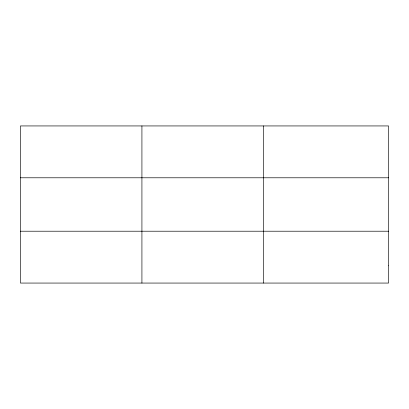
<?xml version="1.0" encoding="UTF-8"?>
<svg xmlns="http://www.w3.org/2000/svg" width="409" height="409" viewBox="0 0 409 409"><rect width="100%" height="100%" fill="white"/><g stroke="black" fill="none" stroke-linecap="round" stroke-linejoin="round"><path stroke-width="0.61" d="M141.923 125.936L141.923 283.064M263.396 125.936L263.396 283.064M20.45 177.787L388.55 177.787M20.45 231.213L388.55 231.213M388.55 265.778L388.55 283.064L20.45 283.064L20.45 125.936L388.55 125.936L388.55 265.778"/></g></svg>
